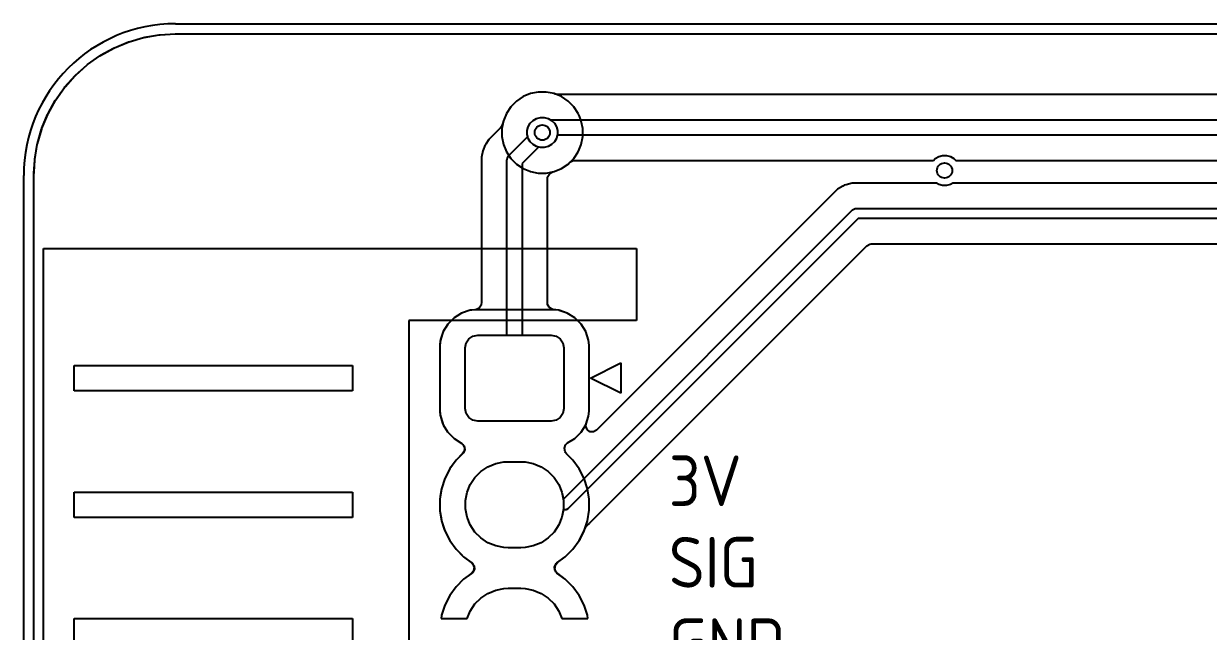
# Model space of a CAD drawing. Header units: millimetres. Extents: x 45 to 545, y -265 to -129.
# Drawn here: x 45 to 68.41, y -141 to -129 of the extents above; entities that cross this region are included whole.
import ezdxf
from ezdxf.enums import TextEntityAlignment as Align

# ---------------------------------------------------------------- set-up
doc = ezdxf.new("R2010")
doc.units = ezdxf.units.MM
for name, color, linetype, true_color in [('B.Cu', 151, 'CONTINUOUS', 0x6fccdb), ('Edge.Cuts', 111, 'CONTINUOUS', 0x81ffbe), ('F.Cu', 241, 'CONTINUOUS', 0xe27299), ('F.Silkscreen', 254, 'CONTINUOUS', 0xdcc8ff)]:
    doc.layers.add(name, color=color, linetype=linetype, true_color=true_color)
doc.styles.add('KICAD', font='isocp.shx')

msp = doc.modelspace()

# ---------------------------------------------------------------- linework, layer by layer
at = {"layer": 'B.Cu', "linetype": 'CONTINUOUS'}
for p, q in [((47.383908, -129.269525), (47.6797, -129.219267)), ((47.6797, -129.219267), (47.693497, -129.217713)), ((47.693497, -129.217713), (47.996527, -129.200695)), ((47.996527, -129.200695), (48.00348, -129.2005)), ((48.00348, -129.2005), (458.435437, -129.2005)), ((46.791762, -129.475078), (47.068956, -129.360261)), ((47.068956, -129.360261), (47.082063, -129.355674)), ((47.082063, -129.355674), (47.370376, -129.272613)), ((47.370376, -129.272613), (47.383908, -129.269525)), ((46.260211, -129.807239), (46.504907, -129.633617)), ((46.504907, -129.633617), (46.516646, -129.62624)), ((46.516646, -129.62624), (46.779263, -129.481098)), ((46.779263, -129.481098), (46.791762, -129.475078)), ((46.025636, -130.015824), (46.249368, -129.815885)), ((46.249368, -129.815885), (46.260211, -129.807239)), ((45.815885, -130.249368), (46.015824, -130.025636)), ((46.015824, -130.025636), (46.025636, -130.015824)), ((45.633617, -130.504907), (45.807239, -130.260211)), ((45.807239, -130.260211), (45.815885, -130.249368)), ((55.016498, -130.380264), (54.870827, -130.440602)), ((55.01651, -130.380261), (55.016498, -130.380264)), ((55.171155, -130.3495), (55.01651, -130.380261)), ((55.171158, -130.3495), (55.171155, -130.3495)), ((55.328842, -130.3495), (55.171158, -130.3495)), ((55.328845, -130.3495), (55.328842, -130.3495)), ((55.483488, -130.38026), (55.328845, -130.3495)), ((55.483493, -130.380262), (55.483488, -130.38026)), ((55.483497, -130.380263), (55.483493, -130.380262)), ((55.507155, -130.390062), (55.483497, -130.380263)), ((55.554604, -130.3995), (55.507155, -130.390062)), ((424.264069, -130.3995), (55.554604, -130.3995)), ((45.481098, -130.779263), (45.62624, -130.516646)), ((45.62624, -130.516646), (45.633617, -130.504907)), ((54.62821, -130.639711), (54.540609, -130.770814)), ((54.628213, -130.639707), (54.62821, -130.639711)), ((54.739707, -130.528213), (54.628213, -130.639707)), ((54.739711, -130.52821), (54.739707, -130.528213)), ((54.870814, -130.440609), (54.739711, -130.52821)), ((54.870827, -130.440602), (54.870814, -130.440609)), ((45.360264, -131.068949), (45.475078, -130.791762)), ((45.475078, -130.791762), (45.481098, -130.779263)), ((54.540602, -130.770827), (54.480264, -130.916498)), ((54.540609, -130.770814), (54.540602, -130.770827)), ((55.067372, -130.911994), (55.135195, -130.872836)), ((55.135195, -130.872836), (55.210842, -130.852567)), ((55.210842, -130.852567), (55.289158, -130.852567)), ((55.289158, -130.852567), (55.364805, -130.872836)), ((55.364805, -130.872836), (55.411854, -130.9)), ((45.272613, -131.370376), (45.355674, -131.082063)), ((45.355674, -131.082063), (45.360264, -131.068949)), ((54.480261, -130.91651), (54.4495, -131.071153)), ((54.4495, -131.071153), (54.4495, -131.228846)), ((54.480264, -130.916498), (54.480261, -130.91651)), ((54.952567, -131.110842), (54.972836, -131.035195)), ((54.972836, -131.035195), (55.011994, -130.967372)), ((55.011994, -130.967372), (55.067372, -130.911994)), ((55.411854, -130.9), (424.2, -130.9)), ((54.4495, -131.228846), (54.480261, -131.383489)), ((54.952567, -131.189158), (54.952567, -131.110842)), ((54.972836, -131.264805), (54.952567, -131.189158)), ((55.011994, -131.332628), (54.972836, -131.264805)), ((55.067372, -131.388006), (55.011994, -131.332628)), ((55.488006, -131.332628), (55.432628, -131.388006)), ((55.527164, -131.264805), (55.488006, -131.332628)), ((55.544528, -131.2), (55.527164, -131.264805)), ((424.137868, -131.2), (55.544528, -131.2)), ((45.219267, -131.6797), (45.269525, -131.383908)), ((45.269525, -131.383908), (45.272613, -131.370376)), ((54.480261, -131.383489), (54.480264, -131.383501)), ((54.480264, -131.383501), (54.540602, -131.529172)), ((54.540602, -131.529172), (54.540609, -131.529185)), ((54.540609, -131.529185), (54.62821, -131.660288)), ((55.135195, -131.427164), (55.067372, -131.388006)), ((55.210842, -131.447433), (55.135195, -131.427164)), ((55.289158, -131.447433), (55.210842, -131.447433)), ((55.364805, -131.427164), (55.289158, -131.447433)), ((55.432628, -131.388006), (55.364805, -131.427164)), ((45.20328, -131.950499), (45.217713, -131.693497)), ((45.217713, -131.693497), (45.219267, -131.6797)), ((54.62821, -131.660288), (54.628213, -131.660292)), ((54.628213, -131.660292), (54.739707, -131.771786)), ((54.739707, -131.771786), (54.739711, -131.771789)), ((54.739711, -131.771789), (54.870814, -131.85939)), ((55.629179, -131.859394), (55.760289, -131.771789)), ((55.760289, -131.771789), (55.795258, -131.73682)), ((55.795258, -131.73682), (55.85658, -131.703334)), ((55.85658, -131.703334), (55.88294, -131.7005)), ((55.88294, -131.7005), (62.978866, -131.7005)), ((62.978866, -131.7005), (63.017372, -131.661994)), ((63.017372, -131.661994), (63.085195, -131.622836)), ((63.085195, -131.622836), (63.160842, -131.602567)), ((63.160842, -131.602567), (63.239158, -131.602567)), ((63.239158, -131.602567), (63.314805, -131.622836)), ((63.314805, -131.622836), (63.382628, -131.661994)), ((63.382628, -131.661994), (63.421134, -131.7005)), ((63.421134, -131.7005), (423.879192, -131.7005)), ((45.2005, -132.00348), (45.200695, -131.996527)), ((45.2005, -152), (45.2005, -132.00348)), ((45.200695, -131.996527), (45.20328, -131.950499)), ((54.870814, -131.85939), (54.870827, -131.859397)), ((54.870827, -131.859397), (55.000697, -131.91319)), ((55.000697, -131.91319), (55.016503, -131.919737)), ((55.016503, -131.919737), (55.171153, -131.950499)), ((55.171153, -131.950499), (55.171156, -131.9505)), ((55.171156, -131.9505), (55.171158, -131.9505)), ((55.171158, -131.9505), (55.328844, -131.9505)), ((55.328844, -131.9505), (55.328845, -131.950499)), ((55.328845, -131.950499), (55.483497, -131.919737)), ((55.483497, -131.919737), (55.629179, -131.859394)), ((61.081282, -132.269481), (60.969478, -132.381286)), ((61.081287, -132.269477), (61.081282, -132.269481)), ((61.191598, -132.20579), (61.081287, -132.269477)), ((61.191599, -132.20579), (61.191598, -132.20579)), ((61.218214, -132.190423), (61.191599, -132.20579)), ((61.256397, -132.180192), (61.218214, -132.190423)), ((61.370943, -132.149499), (61.256397, -132.180192)), ((61.529057, -132.149499), (61.370943, -132.149499)), ((61.536653, -132.149499), (61.529057, -132.149499)), ((61.536669, -132.1495), (61.536653, -132.149499)), ((63.03728, -132.1495), (61.536669, -132.1495)), ((63.085195, -132.177164), (63.03728, -132.1495)), ((63.160842, -132.197433), (63.085195, -132.177164)), ((63.239158, -132.197433), (63.160842, -132.197433)), ((63.314805, -132.177164), (63.239158, -132.197433)), ((63.36272, -132.1495), (63.314805, -132.177164)), ((420.863331, -132.1495), (63.36272, -132.1495)), ((60.969478, -132.381286), (56.320382, -137.030381)), ((55.666093, -138.392484), (61.379289, -132.679289)), ((61.379289, -132.679289), (61.394443, -132.666853)), ((61.394443, -132.666853), (61.430491, -132.651921)), ((61.430491, -132.651921), (61.45, -132.65)), ((61.45, -132.65), (420.95, -132.65)), ((61.491422, -132.85), (55.770711, -138.570711)), ((420.908578, -132.85), (61.491422, -132.85)), ((56.75552, -138.293713), (61.662416, -133.386819)), ((61.662416, -133.386819), (61.723739, -133.353334)), ((61.723739, -133.353334), (61.750097, -133.3505)), ((61.750097, -133.3505), (338.676638, -133.3505)), ((53.506342, -134.807289), (53.382289, -134.931342)), ((53.655663, -134.715187), (53.506342, -134.807289)), ((53.655668, -134.715185), (53.655663, -134.715187)), ((53.8222, -134.660001), (53.655668, -134.715185)), ((53.822203, -134.66), (53.8222, -134.660001)), ((53.924981, -134.649501), (53.822203, -134.66)), ((53.924998, -134.6495), (53.924981, -134.649501)), ((55.47501, -134.6495), (53.924998, -134.6495)), ((55.577795, -134.66), (55.47501, -134.6495)), ((55.577797, -134.660001), (55.577795, -134.66)), ((55.744334, -134.715186), (55.577797, -134.660001)), ((55.893656, -134.807288), (55.744334, -134.715186)), ((56.017712, -134.931344), (55.893656, -134.807288)), ((53.290185, -135.080668), (53.277083, -135.120208)), ((53.290187, -135.080663), (53.290185, -135.080668)), ((53.382289, -134.931342), (53.290187, -135.080663)), ((56.109814, -135.080666), (56.017712, -134.931344)), ((56.164999, -135.247203), (56.109814, -135.080666)), ((53.235, -135.247204), (53.2245, -135.349983)), ((53.235001, -135.247204), (53.235, -135.247204)), ((53.277083, -135.120208), (53.235001, -135.247203)), ((53.235001, -135.247203), (53.235001, -135.247204)), ((53.725, -135.4), (53.74403, -135.304329)), ((53.74403, -135.304329), (53.798223, -135.223223)), ((53.798223, -135.223223), (53.879329, -135.16903)), ((53.879329, -135.16903), (53.975, -135.15)), ((53.975, -135.15), (55.425, -135.15)), ((55.425, -135.15), (55.520671, -135.16903)), ((55.520671, -135.16903), (55.601777, -135.223223)), ((55.601777, -135.223223), (55.65597, -135.304329)), ((55.65597, -135.304329), (55.675, -135.4)), ((56.175499, -135.349992), (56.164999, -135.247203)), ((53.2245, -135.349983), (53.2245, -136.650001)), ((53.725, -136.6), (53.725, -135.4)), ((55.675, -135.4), (55.675, -136.6)), ((56.1755, -136.650009), (56.175499, -135.349992)), ((53.2245, -136.650001), (53.224501, -136.650018)), ((53.224501, -136.650018), (53.235, -136.752796)), ((53.74403, -136.695671), (53.725, -136.6)), ((53.798223, -136.776777), (53.74403, -136.695671)), ((55.65597, -136.695671), (55.601777, -136.776777)), ((55.675, -136.6), (55.65597, -136.695671)), ((56.164999, -136.752797), (56.1755, -136.650009)), ((53.235, -136.752796), (53.235001, -136.752799)), ((53.235001, -136.752799), (53.28037, -136.889711)), ((53.28037, -136.889711), (53.290186, -136.919334)), ((53.290186, -136.919334), (53.377745, -137.061291)), ((53.879329, -136.83097), (53.798223, -136.776777)), ((53.975, -136.85), (53.879329, -136.83097)), ((55.425, -136.85), (53.975, -136.85)), ((55.520671, -136.83097), (55.425, -136.85)), ((55.601777, -136.776777), (55.520671, -136.83097)), ((56.109017, -136.951546), (56.114994, -136.9037)), ((56.133434, -137.01701), (56.109017, -136.951546)), ((56.114994, -136.9037), (56.164999, -136.752797)), ((53.377745, -137.061291), (53.382289, -137.068657)), ((53.382289, -137.068657), (53.506344, -137.192712)), ((53.506344, -137.192712), (53.66112, -137.288178)), ((56.189367, -137.058882), (56.133434, -137.01701)), ((56.259059, -137.063866), (56.189367, -137.058882)), ((56.320382, -137.030381), (56.259059, -137.063866)), ((53.66112, -137.288178), (53.707845, -137.340126)), ((53.719068, -137.409088), (53.691224, -137.473171)), ((53.707845, -137.340126), (53.719068, -137.409088)), ((53.544889, -137.620215), (53.419951, -137.792179)), ((53.683706, -137.481398), (53.544889, -137.620215)), ((53.691224, -137.473171), (53.683706, -137.481398)), ((54.328258, -137.686601), (54.491685, -137.654093)), ((54.491685, -137.654093), (54.575, -137.65)), ((54.575, -137.65), (54.825, -137.65)), ((54.825, -137.65), (54.908315, -137.654093)), ((54.908315, -137.654093), (55.071742, -137.686601)), ((53.419951, -137.792179), (53.323444, -137.981585)), ((53.917941, -137.960766), (54.035766, -137.842941)), ((54.035766, -137.842941), (54.174313, -137.750367)), ((54.174313, -137.750367), (54.328258, -137.686601)), ((55.071742, -137.686601), (55.225687, -137.750367)), ((55.225687, -137.750367), (55.364234, -137.842941)), ((55.364234, -137.842941), (55.482059, -137.960766)), ((53.323444, -137.981585), (53.257753, -138.18376)), ((53.761601, -138.253258), (53.825367, -138.099313)), ((53.825367, -138.099313), (53.917941, -137.960766)), ((55.482059, -137.960766), (55.574633, -138.099313)), ((55.574633, -138.099313), (55.638399, -138.253258)), ((53.233298, -138.338163), (53.2245, -138.393713)), ((53.257753, -138.18376), (53.233298, -138.338163)), ((53.729093, -138.416685), (53.761601, -138.253258)), ((55.638399, -138.253258), (55.666093, -138.392484)), ((56.190729, -138.858504), (56.75552, -138.293713)), ((53.2245, -138.393713), (53.2245, -138.606287)), ((53.729093, -138.583315), (53.729093, -138.416685)), ((53.761601, -138.746742), (53.729093, -138.583315)), ((55.667588, -138.6), (55.638399, -138.746742)), ((55.7, -138.6), (55.667588, -138.6)), ((55.719509, -138.598079), (55.7, -138.6)), ((55.755557, -138.583147), (55.719509, -138.598079)), ((55.770711, -138.570711), (55.755557, -138.583147)), ((53.2245, -138.606287), (53.226878, -138.621298)), ((53.226878, -138.621298), (53.248257, -138.756286)), ((53.248257, -138.756286), (53.257754, -138.816243)), ((53.257754, -138.816243), (53.323441, -139.018407)), ((53.825367, -138.900687), (53.761601, -138.746742)), ((55.638399, -138.746742), (55.574633, -138.900687)), ((53.323441, -139.018407), (53.323444, -139.018414)), ((53.323444, -139.018414), (53.419951, -139.20782)), ((53.917941, -139.039234), (53.825367, -138.900687)), ((54.035766, -139.157059), (53.917941, -139.039234)), ((55.482059, -139.039234), (55.364234, -139.157059)), ((55.574633, -138.900687), (55.482059, -139.039234)), ((55.980051, -139.207816), (56.076557, -139.018412)), ((56.076557, -139.018412), (56.089368, -138.978982)), ((56.089368, -138.978982), (56.119619, -138.929616)), ((56.119619, -138.929616), (56.143536, -138.9057)), ((56.143536, -138.9057), (56.18052, -138.868716)), ((56.18052, -138.868715), (56.190722, -138.858514)), ((56.18052, -138.868716), (56.18052, -138.868715)), ((56.190722, -138.858514), (56.190729, -138.858504)), ((53.419951, -139.20782), (53.54489, -139.379786)), ((54.174313, -139.249633), (54.035766, -139.157059)), ((54.328258, -139.313399), (54.174313, -139.249633)), ((55.225687, -139.249633), (55.071742, -139.313399)), ((55.364234, -139.157059), (55.225687, -139.249633)), ((55.855109, -139.379786), (55.980048, -139.20782)), ((55.980047, -139.20782), (55.980051, -139.207816)), ((55.980048, -139.20782), (55.980047, -139.20782)), ((53.54489, -139.379786), (53.695209, -139.530105)), ((53.695209, -139.530105), (53.695214, -139.530109)), ((53.695214, -139.530109), (53.860218, -139.649991)), ((54.491685, -139.345907), (54.328258, -139.313399)), ((54.575, -139.35), (54.491685, -139.345907)), ((54.825, -139.35), (54.575, -139.35)), ((54.908315, -139.345907), (54.825, -139.35)), ((55.071742, -139.313399), (54.908315, -139.345907)), ((55.539776, -139.649994), (55.704792, -139.530104)), ((55.704792, -139.530104), (55.855104, -139.379792)), ((55.855104, -139.379792), (55.855106, -139.379788)), ((55.855106, -139.379788), (55.855109, -139.379786)), ((53.860218, -139.649991), (53.902884, -139.70532)), ((53.902884, -139.70532), (53.908863, -139.774934)), ((55.491136, -139.725684), (55.523741, -139.663889)), ((55.497115, -139.795297), (55.491136, -139.725684)), ((55.523741, -139.663889), (55.539776, -139.649994)), ((53.695535, -139.970276), (53.545276, -140.120535)), ((53.69554, -139.970272), (53.695535, -139.970276)), ((53.860218, -139.850627), (53.69554, -139.970272)), ((53.876258, -139.836729), (53.860218, -139.850627)), ((53.908863, -139.774934), (53.876258, -139.836729)), ((55.539781, -139.850627), (55.497115, -139.795297)), ((55.704459, -139.970272), (55.539781, -139.850627)), ((55.704464, -139.970276), (55.704459, -139.970272)), ((55.854723, -140.120535), (55.704464, -139.970276)), ((53.545272, -140.12054), (53.420379, -140.292442)), ((53.545276, -140.120535), (53.545272, -140.12054)), ((54.174313, -140.250367), (54.328258, -140.186601)), ((54.328258, -140.186601), (54.491685, -140.154093)), ((54.491685, -140.154093), (54.575, -140.15)), ((54.575, -140.15), (54.825, -140.15)), ((54.825, -140.15), (54.908315, -140.154093)), ((54.908315, -140.154093), (55.071742, -140.186601)), ((55.071742, -140.186601), (55.225687, -140.250367)), ((55.854727, -140.12054), (55.854723, -140.120535)), ((55.97962, -140.292442), (55.854727, -140.12054)), ((53.420379, -140.292442), (53.323904, -140.481782)), ((53.825367, -140.599313), (53.917941, -140.460766)), ((53.917941, -140.460766), (54.035766, -140.342941)), ((54.035766, -140.342941), (54.174313, -140.250367)), ((55.225687, -140.250367), (55.364234, -140.342941)), ((55.364234, -140.342941), (55.482059, -140.460766)), ((55.482059, -140.460766), (55.574633, -140.599313)), ((56.076095, -140.481782), (55.97962, -140.292442)), ((53.258242, -140.683873), (53.247769, -140.75)), ((53.323904, -140.481782), (53.258242, -140.68387)), ((53.258242, -140.68387), (53.258242, -140.683873)), ((53.762951, -140.75), (53.825367, -140.599313)), ((55.574633, -140.599313), (55.637049, -140.75)), ((56.141757, -140.68387), (56.076095, -140.481782)), ((56.141757, -140.683873), (56.141757, -140.68387)), ((56.152231, -140.75), (56.141757, -140.683873)), ((53.247769, -140.75), (53.762951, -140.75)), ((55.637049, -140.75), (56.152231, -140.75))]:
    msp.add_line(p, q, dxfattribs=at)
at = {"layer": 'B.Cu'}
for centre in [(55.25, -131.15), (63.2, -131.9)]:
    msp.add_circle(centre, 0.15, dxfattribs=at)
at = {"layer": 'Edge.Cuts', "linetype": 'CONTINUOUS'}
for p, q in [((48, -129), (461.396, -129.000001)), ((45, -260.475), (45, -132))]:
    msp.add_line(p, q, dxfattribs=at)
at = {"layer": 'Edge.Cuts'}
msp.add_arc((48, -132), 3, 90, 180, dxfattribs=at)
at = {"layer": 'F.Cu', "linetype": 'CONTINUOUS'}
for p, q in [((47.387324, -129.268944), (47.676287, -129.219846)), ((47.676287, -129.219846), (47.683135, -129.21888)), ((47.683135, -129.21888), (47.690065, -129.218099)), ((47.690065, -129.218099), (47.696933, -129.21752)), ((47.696933, -129.21752), (47.994863, -129.200788)), ((47.994863, -129.200788), (47.998238, -129.200647)), ((47.998238, -129.200647), (48.001772, -129.200547)), ((48.001772, -129.200547), (48.005209, -129.2005)), ((48.005209, -129.2005), (458.417607, -129.2005)), ((46.794963, -129.473751), (47.065754, -129.361586)), ((47.065754, -129.361586), (47.072225, -129.359117)), ((47.072225, -129.359117), (47.072807, -129.358913)), ((47.072807, -129.358913), (47.078785, -129.356821)), ((47.078785, -129.356821), (47.085384, -129.354717)), ((47.085384, -129.354717), (47.36706, -129.273568)), ((47.36706, -129.273568), (47.373756, -129.271841)), ((47.373756, -129.271841), (47.380531, -129.270295)), ((47.380531, -129.270295), (47.387324, -129.268944)), ((46.263035, -129.805234), (46.502069, -129.63563)), ((46.502069, -129.63563), (46.507835, -129.631777)), ((46.507835, -129.631777), (46.510957, -129.629815)), ((46.510957, -129.629815), (46.513699, -129.628091)), ((46.513699, -129.628091), (46.519672, -129.624567)), ((46.519672, -129.624567), (46.77625, -129.482762)), ((46.77625, -129.482762), (46.782359, -129.479606)), ((46.782359, -129.479606), (46.788661, -129.476571)), ((46.788661, -129.476571), (46.794963, -129.473751)), ((46.028203, -130.013529), (46.246802, -129.818178)), ((46.246802, -129.818178), (46.252064, -129.813734)), ((46.252064, -129.813734), (46.257532, -129.809375)), ((46.257532, -129.809375), (46.263035, -129.805234)), ((45.818178, -130.246802), (46.013529, -130.028203)), ((46.013529, -130.028203), (46.018282, -130.023178)), ((46.018282, -130.023178), (46.023185, -130.018274)), ((46.023185, -130.018274), (46.028203, -130.013529)), ((45.635634, -130.502064), (45.722057, -130.380263)), ((45.722057, -130.380263), (45.805234, -130.263035)), ((45.805234, -130.263035), (45.809375, -130.257532)), ((45.809375, -130.257532), (45.813734, -130.252064)), ((45.813734, -130.252064), (45.818178, -130.246802)), ((55.016496, -130.380264), (54.870833, -130.440598)), ((55.016527, -130.380257), (55.016496, -130.380264)), ((55.171153, -130.3495), (55.016527, -130.380257)), ((55.171155, -130.3495), (55.171153, -130.3495)), ((55.171158, -130.3495), (55.171155, -130.3495)), ((55.328842, -130.3495), (55.171158, -130.3495)), ((55.328845, -130.3495), (55.328842, -130.3495)), ((55.328847, -130.3495), (55.328845, -130.3495)), ((55.483471, -130.380257), (55.328847, -130.3495)), ((55.483502, -130.380264), (55.483471, -130.380257)), ((55.629165, -130.440598), (55.483502, -130.380264)), ((45.482762, -130.77625), (45.624567, -130.519672)), ((45.624567, -130.519672), (45.628099, -130.513687)), ((45.628099, -130.513687), (45.631777, -130.507835)), ((45.631777, -130.507835), (45.635634, -130.502064)), ((54.628211, -130.639708), (54.540613, -130.770807)), ((54.628212, -130.639707), (54.628211, -130.639708)), ((54.628217, -130.639701), (54.628212, -130.639707)), ((54.739701, -130.528217), (54.628217, -130.639701)), ((54.739707, -130.528212), (54.739701, -130.528217)), ((54.739708, -130.528211), (54.739707, -130.528212)), ((54.870807, -130.440613), (54.739708, -130.528211)), ((54.870824, -130.440603), (54.870807, -130.440613)), ((54.870833, -130.440598), (54.870824, -130.440603)), ((55.629172, -130.440602), (55.629165, -130.440598)), ((55.629185, -130.440609), (55.629172, -130.440602)), ((55.62919, -130.440612), (55.629185, -130.440609)), ((55.629191, -130.440613), (55.62919, -130.440612)), ((55.76029, -130.528211), (55.629191, -130.440613)), ((55.760291, -130.528212), (55.76029, -130.528211)), ((55.760297, -130.528217), (55.760291, -130.528212)), ((55.871781, -130.639701), (55.760297, -130.528217)), ((55.871786, -130.639707), (55.871781, -130.639701)), ((55.871789, -130.639711), (55.871786, -130.639707)), ((55.95939, -130.770814), (55.871789, -130.639711)), ((45.361579, -131.065772), (45.473751, -130.794963)), ((45.473751, -130.794963), (45.476579, -130.788645)), ((45.476579, -130.788645), (45.479606, -130.782359)), ((45.479606, -130.782359), (45.482762, -130.77625)), ((54.540599, -130.770832), (54.480272, -130.916475)), ((54.5406, -130.770829), (54.540599, -130.770832)), ((54.540613, -130.770807), (54.5406, -130.770829)), ((55.067372, -130.911994), (55.135195, -130.872836)), ((55.135195, -130.872836), (55.210842, -130.852567)), ((55.210842, -130.852567), (55.289158, -130.852567)), ((55.289158, -130.852567), (55.364805, -130.872836)), ((55.364805, -130.872836), (55.432628, -130.911994)), ((55.959397, -130.770827), (55.95939, -130.770814)), ((55.982236, -130.825966), (55.959397, -130.770827)), ((56.019737, -130.916503), (55.982236, -130.825966)), ((45.273568, -131.36706), (45.354719, -131.085376)), ((45.354719, -131.085376), (45.356816, -131.078798)), ((45.356816, -131.078798), (45.359125, -131.072202)), ((45.359125, -131.072202), (45.361579, -131.065772)), ((54.421096, -131.058957), (54.194721, -131.285333)), ((54.443289, -131.028751), (54.421096, -131.058957)), ((54.458656, -130.999374), (54.443289, -131.028751)), ((54.470398, -130.966091), (54.458656, -130.999374)), ((54.480259, -130.916513), (54.470398, -130.966091)), ((54.480264, -130.916499), (54.480259, -130.916513)), ((54.480272, -130.916475), (54.480264, -130.916499)), ((54.952567, -131.110842), (54.972836, -131.035195)), ((54.972836, -131.035195), (55.011994, -130.967372)), ((55.011994, -130.967372), (55.067372, -130.911994)), ((55.432628, -130.911994), (55.488006, -130.967372)), ((55.488006, -130.967372), (55.527164, -131.035195)), ((55.527164, -131.035195), (55.547433, -131.110842)), ((56.019737, -130.916505), (56.019737, -130.916503)), ((56.020901, -130.922327), (56.019737, -130.916505)), ((56.020917, -130.922441), (56.020901, -130.922327)), ((56.050065, -131.068972), (56.020917, -130.922441)), ((56.0505, -131.070973), (56.050065, -131.068972)), ((56.0505, -131.071155), (56.0505, -131.070973)), ((56.0505, -131.071158), (56.0505, -131.071155)), ((56.0505, -131.228842), (56.0505, -131.071158)), ((54.194719, -131.285336), (54.133437, -131.37705)), ((54.194721, -131.285333), (54.194719, -131.285336)), ((54.593934, -131.593934), (54.962317, -131.22555)), ((54.952567, -131.189158), (54.952567, -131.110842)), ((54.962317, -131.22555), (54.952567, -131.189158)), ((55.488006, -131.332628), (55.432628, -131.388006)), ((55.527164, -131.264805), (55.488006, -131.332628)), ((55.547433, -131.189158), (55.527164, -131.264805)), ((55.547433, -131.110842), (55.547433, -131.189158)), ((56.019737, -131.383497), (56.0505, -131.228842)), ((45.219846, -131.676287), (45.268944, -131.387324)), ((45.268944, -131.387324), (45.270297, -131.380524)), ((45.270297, -131.380524), (45.271843, -131.373752)), ((45.271843, -131.373752), (45.273568, -131.36706)), ((54.074493, -131.510273), (54.0495, -131.635923)), ((54.074495, -131.510265), (54.074493, -131.510273)), ((54.074502, -131.510245), (54.074495, -131.510265)), ((54.123531, -131.391878), (54.074502, -131.510245)), ((54.126569, -131.387332), (54.123531, -131.391878)), ((54.129129, -131.383501), (54.126569, -131.387332)), ((54.131143, -131.380487), (54.129129, -131.383501)), ((54.133438, -131.377051), (54.131143, -131.380487)), ((54.133437, -131.37705), (54.133438, -131.377051)), ((55.174449, -131.437682), (54.85, -131.762132)), ((55.210842, -131.447433), (55.174449, -131.437682)), ((55.289158, -131.447433), (55.210842, -131.447433)), ((55.364805, -131.427164), (55.289158, -131.447433)), ((55.432628, -131.388006), (55.364805, -131.427164)), ((55.871789, -131.660289), (55.959394, -131.529179)), ((55.959394, -131.529179), (55.97694, -131.486819)), ((55.97694, -131.486819), (56.019736, -131.3835)), ((56.019736, -131.3835), (56.019737, -131.383497)), ((45.204637, -131.926337), (45.217519, -131.696935)), ((45.217519, -131.696935), (45.218099, -131.690065)), ((45.218099, -131.690065), (45.21888, -131.683135)), ((45.21888, -131.683135), (45.219846, -131.676287)), ((54.0495, -131.635923), (54.0495, -134.50767)), ((54.55, -131.7), (54.552882, -131.670736)), ((54.55, -135.15), (54.55, -131.7)), ((54.552882, -131.670736), (54.572723, -131.622836)), ((54.572723, -131.622836), (54.575279, -131.616665)), ((54.575279, -131.616665), (54.593934, -131.593934)), ((54.85, -131.762132), (54.85, -135.15)), ((55.629179, -131.859394), (55.760289, -131.771789)), ((55.760289, -131.771789), (55.871789, -131.660289)), ((45.2005, -132.005208), (45.200548, -132.001762)), ((45.2005, -151.876), (45.2005, -132.005208)), ((45.200548, -132.001762), (45.200549, -132.001726)), ((45.200549, -132.001726), (45.200647, -131.998235)), ((45.200647, -131.998235), (45.200788, -131.994869)), ((45.200788, -131.994869), (45.204637, -131.926337)), ((55.3505, -132.065784), (55.355523, -132.030848)), ((55.355523, -132.030848), (55.356549, -132.027356)), ((55.356549, -132.027356), (55.359927, -132.015849)), ((55.359927, -132.015849), (55.3977, -131.957074)), ((55.3977, -131.957074), (55.403252, -131.952263)), ((55.403252, -131.952263), (55.460264, -131.924357)), ((55.460264, -131.924357), (55.483497, -131.919737)), ((55.483497, -131.919737), (55.629179, -131.859394)), ((55.3505, -134.512168), (55.3505, -132.065784)), ((54.000944, -134.617554), (53.946094, -134.645023)), ((54.002319, -134.616362), (54.000944, -134.617554)), ((54.04007, -134.557612), (54.002319, -134.616362)), ((54.044475, -134.542614), (54.04007, -134.557612)), ((54.0495, -134.50767), (54.044475, -134.542614)), ((55.353332, -134.538521), (55.3505, -134.512168)), ((55.354977, -134.546083), (55.353332, -134.538521)), ((55.382457, -134.600958), (55.354977, -134.546083)), ((55.383644, -134.602327), (55.382457, -134.600958)), ((55.44239, -134.64007), (55.383644, -134.602327)), ((53.50634, -134.80729), (53.38229, -134.93134)), ((53.560257, -134.774034), (53.50634, -134.80729)), ((53.655663, -134.715187), (53.560257, -134.774034)), ((53.655665, -134.715186), (53.655663, -134.715187)), ((53.655667, -134.715185), (53.655665, -134.715186)), ((53.822032, -134.660056), (53.655667, -134.715185)), ((53.822193, -134.660001), (53.822032, -134.660056)), ((53.822197, -134.660001), (53.822193, -134.660001)), ((53.822201, -134.66), (53.822197, -134.660001)), ((53.822203, -134.66), (53.822201, -134.66)), ((53.855258, -134.656623), (53.822203, -134.66)), ((53.91906, -134.650105), (53.855258, -134.656623)), ((53.932831, -134.64791), (53.91906, -134.650105)), ((53.946094, -134.645023), (53.932831, -134.64791)), ((55.456296, -134.644154), (55.44239, -134.64007)), ((55.491237, -134.649179), (55.456296, -134.644154)), ((55.506067, -134.649179), (55.491237, -134.649179)), ((55.517485, -134.653838), (55.506067, -134.649179)), ((55.577796, -134.659999), (55.517485, -134.653838)), ((55.583439, -134.661639), (55.577796, -134.659999)), ((55.586265, -134.662807), (55.583439, -134.661639)), ((55.744334, -134.715186), (55.586265, -134.662807)), ((55.893656, -134.807288), (55.744334, -134.715186)), ((56.017712, -134.931344), (55.893656, -134.807288)), ((53.290184, -135.080668), (53.278054, -135.117277)), ((53.299843, -135.065009), (53.290184, -135.080668)), ((53.34177, -134.997033), (53.299843, -135.065009)), ((53.38229, -134.93134), (53.34177, -134.997033)), ((56.109814, -135.080666), (56.017712, -134.931344)), ((56.164999, -135.247203), (56.109814, -135.080666)), ((53.234359, -135.253476), (53.2245, -135.349973)), ((53.234542, -135.249881), (53.234359, -135.253476)), ((53.235365, -135.24363), (53.234542, -135.249881)), ((53.236852, -135.229066), (53.235365, -135.24363)), ((53.245298, -135.216123), (53.236852, -135.229066)), ((53.278053, -135.117279), (53.245298, -135.216123)), ((53.278054, -135.117277), (53.278053, -135.117279)), ((53.725, -135.4), (53.74403, -135.304329)), ((53.74403, -135.304329), (53.798223, -135.223223)), ((53.798223, -135.223223), (53.879329, -135.16903)), ((53.879329, -135.16903), (53.975, -135.15)), ((53.975, -135.15), (54.55, -135.15)), ((54.85, -135.15), (55.425, -135.15)), ((55.425, -135.15), (55.520671, -135.16903)), ((55.520671, -135.16903), (55.601777, -135.223223)), ((55.601777, -135.223223), (55.65597, -135.304329)), ((55.65597, -135.304329), (55.675, -135.4)), ((56.175499, -135.349992), (56.164999, -135.247203)), ((53.2245, -135.349973), (53.2245, -135.349981)), ((53.2245, -135.349981), (53.2245, -135.349983)), ((53.2245, -135.349983), (53.2245, -136.650001)), ((53.725, -136.6), (53.725, -135.4)), ((55.675, -135.4), (55.675, -136.6)), ((56.1755, -136.650009), (56.175499, -135.349992)), ((53.2245, -136.650001), (53.224501, -136.650018)), ((53.224501, -136.650018), (53.233912, -136.742147)), ((53.74403, -136.695671), (53.725, -136.6)), ((53.798223, -136.776777), (53.74403, -136.695671)), ((55.65597, -136.695671), (55.601777, -136.776777)), ((55.675, -136.6), (55.65597, -136.695671)), ((56.164999, -136.752797), (56.1755, -136.650009)), ((53.233912, -136.742147), (53.235, -136.752796)), ((53.235, -136.752796), (53.235003, -136.752804)), ((53.235003, -136.752804), (53.23507, -136.753007)), ((53.23507, -136.753007), (53.281562, -136.893312)), ((53.281562, -136.893312), (53.290183, -136.919327)), ((53.290183, -136.919327), (53.290185, -136.919331)), ((53.290185, -136.919331), (53.290186, -136.919334)), ((53.290186, -136.919334), (53.378479, -137.062481)), ((53.879329, -136.83097), (53.798223, -136.776777)), ((53.975, -136.85), (53.879329, -136.83097)), ((55.425, -136.85), (53.975, -136.85)), ((55.520671, -136.83097), (55.425, -136.85)), ((55.601777, -136.776777), (55.520671, -136.83097)), ((56.017712, -137.068656), (56.109814, -136.919334)), ((56.109814, -136.919334), (56.164999, -136.752797)), ((53.378479, -137.062481), (53.382289, -137.068657)), ((53.382289, -137.068657), (53.506344, -137.192712)), ((53.506344, -137.192712), (53.600298, -137.250663)), ((55.750531, -137.280991), (55.893656, -137.192712)), ((55.893656, -137.192712), (56.017712, -137.068656)), ((53.600298, -137.250663), (53.645945, -137.278818)), ((53.645945, -137.278818), (53.67304, -137.301431)), ((53.67304, -137.301431), (53.682322, -137.31175)), ((53.682322, -137.31175), (53.712521, -137.374756)), ((53.712521, -137.374756), (53.703861, -137.444087)), ((55.686246, -137.385297), (55.71066, -137.319836)), ((55.701097, -137.453567), (55.686246, -137.385297)), ((55.71066, -137.319836), (55.716367, -137.312212)), ((55.716367, -137.312212), (55.750531, -137.280991)), ((53.544886, -137.620218), (53.450601, -137.749992)), ((53.674021, -137.491083), (53.544886, -137.620218)), ((53.700065, -137.452823), (53.674021, -137.491083)), ((53.703857, -137.444097), (53.700065, -137.452823)), ((53.703861, -137.444087), (53.703857, -137.444097)), ((54.328258, -137.686601), (54.491685, -137.654093)), ((54.491685, -137.654093), (54.575, -137.65)), ((54.575, -137.65), (54.825, -137.65)), ((54.825, -137.65), (54.908315, -137.654093)), ((54.908315, -137.654093), (55.071742, -137.686601)), ((55.707752, -137.465755), (55.701097, -137.453567)), ((55.728901, -137.494005), (55.707752, -137.465755)), ((55.855112, -137.620216), (55.728901, -137.494005)), ((55.980052, -137.792183), (55.855112, -137.620216)), ((53.419949, -137.792182), (53.323445, -137.98158)), ((53.423242, -137.78765), (53.419949, -137.792182)), ((53.450601, -137.749992), (53.423242, -137.78765)), ((53.917941, -137.960766), (54.035766, -137.842941)), ((54.035766, -137.842941), (54.174313, -137.750367)), ((54.174313, -137.750367), (54.328258, -137.686601)), ((55.071742, -137.686601), (55.225687, -137.750367)), ((55.225687, -137.750367), (55.364234, -137.842941)), ((55.364234, -137.842941), (55.482059, -137.960766)), ((55.980197, -137.792471), (55.980052, -137.792183)), ((56.076557, -137.981588), (55.980197, -137.792471)), ((53.323445, -137.98158), (53.257752, -138.183759)), ((53.761601, -138.253258), (53.825367, -138.099313)), ((53.825367, -138.099313), (53.917941, -137.960766)), ((55.482059, -137.960766), (55.574633, -138.099313)), ((55.574633, -138.099313), (55.638399, -138.253258)), ((56.142246, -138.183757), (56.076557, -137.981588)), ((53.237688, -138.310448), (53.2245, -138.393713)), ((53.257752, -138.18376), (53.237688, -138.310447)), ((53.237688, -138.310447), (53.237688, -138.310448)), ((53.257752, -138.183759), (53.257752, -138.18376)), ((53.729093, -138.416685), (53.761601, -138.253258)), ((55.638399, -138.253258), (55.670907, -138.416685)), ((56.1755, -138.393713), (56.142246, -138.183757)), ((53.2245, -138.393713), (53.2245, -138.606287)), ((53.729093, -138.583315), (53.729093, -138.416685)), ((53.761601, -138.746742), (53.729093, -138.583315)), ((55.670907, -138.583315), (55.638399, -138.746742)), ((55.670907, -138.416685), (55.670907, -138.583315)), ((56.1755, -138.606287), (56.1755, -138.393713)), ((53.2245, -138.606287), (53.226878, -138.621301)), ((53.226878, -138.621301), (53.226878, -138.621302)), ((53.226878, -138.621302), (53.257447, -138.814316)), ((53.257447, -138.814316), (53.257448, -138.814316)), ((53.257448, -138.814316), (53.257754, -138.816244)), ((53.257754, -138.816244), (53.312039, -138.983316)), ((53.825367, -138.900687), (53.761601, -138.746742)), ((55.638399, -138.746742), (55.574633, -138.900687)), ((56.076557, -139.018412), (56.142246, -138.816243)), ((56.142246, -138.816243), (56.1755, -138.606287)), ((53.312039, -138.983316), (53.323442, -139.01841)), ((53.323442, -139.01841), (53.323443, -139.018412)), ((53.323443, -139.018412), (53.412803, -139.193793)), ((53.917941, -139.039234), (53.825367, -138.900687)), ((54.035766, -139.157059), (53.917941, -139.039234)), ((55.482059, -139.039234), (55.364234, -139.157059)), ((55.574633, -138.900687), (55.482059, -139.039234)), ((56.00873, -139.151529), (56.076557, -139.018412)), ((53.412803, -139.193793), (53.419951, -139.20782)), ((53.419951, -139.20782), (53.54489, -139.379786)), ((54.174313, -139.249633), (54.035766, -139.157059)), ((54.328258, -139.313399), (54.174313, -139.249633)), ((55.225687, -139.249633), (55.071742, -139.313399)), ((55.364234, -139.157059), (55.225687, -139.249633)), ((55.855109, -139.379786), (55.980048, -139.20782)), ((55.980047, -139.20782), (55.980051, -139.207816)), ((55.980048, -139.20782), (55.980047, -139.20782)), ((55.980051, -139.207816), (55.980053, -139.20781)), ((55.980053, -139.20781), (56.000445, -139.179744)), ((56.000445, -139.179744), (56.00873, -139.151529)), ((53.54489, -139.379786), (53.636581, -139.471477)), ((53.636581, -139.471477), (53.69521, -139.530106)), ((53.69521, -139.530106), (53.695212, -139.530108)), ((53.695212, -139.530108), (53.695219, -139.530113)), ((53.695219, -139.530113), (53.845794, -139.639512)), ((54.491685, -139.345907), (54.328258, -139.313399)), ((54.575, -139.35), (54.491685, -139.345907)), ((54.825, -139.35), (54.575, -139.35)), ((54.908315, -139.345907), (54.825, -139.35)), ((55.071742, -139.313399), (54.908315, -139.345907)), ((55.548988, -139.6433), (55.704792, -139.530104)), ((55.704792, -139.530104), (55.854344, -139.380551)), ((55.854344, -139.380551), (55.855066, -139.379843)), ((55.855066, -139.379843), (55.855107, -139.379786)), ((55.855107, -139.379786), (55.855109, -139.379786)), ((53.845794, -139.639512), (53.8711, -139.664103)), ((53.8711, -139.664103), (53.879575, -139.675094)), ((53.879575, -139.675094), (53.904928, -139.740199)), ((53.904928, -139.740199), (53.891058, -139.808678)), ((55.49507, -139.760408), (55.508939, -139.691942)), ((55.520419, -139.825517), (55.49507, -139.760408)), ((55.508939, -139.691942), (55.511108, -139.687831)), ((55.511108, -139.687831), (55.512201, -139.685758)), ((55.512201, -139.685758), (55.548988, -139.6433)), ((53.695526, -139.970283), (53.545281, -140.120528)), ((53.695534, -139.970276), (53.695526, -139.970283)), ((53.851009, -139.857317), (53.695534, -139.970276)), ((53.887792, -139.814868), (53.851009, -139.857317)), ((53.891053, -139.808688), (53.887792, -139.814868)), ((53.891058, -139.808678), (53.891053, -139.808688)), ((55.528895, -139.836509), (55.520419, -139.825517)), ((55.554206, -139.861107), (55.528895, -139.836509)), ((55.704453, -139.970267), (55.554206, -139.861107)), ((55.70446, -139.970272), (55.704453, -139.970267)), ((55.704462, -139.970274), (55.70446, -139.970272)), ((55.704472, -139.970283), (55.704462, -139.970274)), ((55.854717, -140.120528), (55.704472, -139.970283)), ((53.545259, -140.120557), (53.420381, -140.292438)), ((53.545281, -140.120528), (53.545259, -140.120557)), ((54.174313, -140.250367), (54.328258, -140.186601)), ((54.328258, -140.186601), (54.491685, -140.154093)), ((54.491685, -140.154093), (54.575, -140.15)), ((54.575, -140.15), (54.825, -140.15)), ((54.825, -140.15), (54.908315, -140.154093)), ((54.908315, -140.154093), (55.071742, -140.186601)), ((55.071742, -140.186601), (55.225687, -140.250367)), ((55.85472, -140.120532), (55.854717, -140.120528)), ((55.854723, -140.120535), (55.85472, -140.120532)), ((55.854727, -140.12054), (55.854723, -140.120535)), ((55.97962, -140.292442), (55.854727, -140.12054)), ((53.420381, -140.292438), (53.323903, -140.481784)), ((53.825367, -140.599313), (53.917941, -140.460766)), ((53.917941, -140.460766), (54.035766, -140.342941)), ((54.035766, -140.342941), (54.174313, -140.250367)), ((55.225687, -140.250367), (55.364234, -140.342941)), ((55.364234, -140.342941), (55.482059, -140.460766)), ((55.482059, -140.460766), (55.574633, -140.599313)), ((56.076095, -140.481782), (55.97962, -140.292442)), ((53.256716, -140.693506), (53.247769, -140.75)), ((53.258242, -140.683866), (53.256716, -140.693506)), ((53.323903, -140.481784), (53.258242, -140.683866)), ((53.762951, -140.75), (53.825367, -140.599313)), ((55.574633, -140.599313), (55.637049, -140.75)), ((56.107864, -140.579558), (56.076095, -140.481782)), ((56.134095, -140.66029), (56.107864, -140.579558)), ((56.141757, -140.68387), (56.134095, -140.66029)), ((56.141757, -140.683873), (56.141757, -140.68387)), ((56.152231, -140.75), (56.141757, -140.683873)), ((53.247769, -140.75), (53.762951, -140.75)), ((55.637049, -140.75), (56.152231, -140.75))]:
    msp.add_line(p, q, dxfattribs=at)
at = {"layer": 'F.Cu'}
for centre in [(55.25, -131.15), (63.2, -131.9)]:
    msp.add_circle(centre, 0.15, dxfattribs=at)
at = {"layer": 'F.Silkscreen', "linetype": 'CONTINUOUS'}
for p, q in [((45.39, -133.44), (57.11, -133.44)), ((45.39, -142.25), (45.39, -133.44)), ((57.11, -133.44), (57.11, -134.86)), ((52.61, -134.86), (52.61, -142.25)), ((57.11, -134.86), (52.61, -134.86)), ((46, -135.75), (51.5, -135.75)), ((46, -136.25), (46, -135.75)), ((51.5, -135.75), (51.5, -136.25)), ((56.2, -136), (56.8, -135.7)), ((56.8, -135.7), (56.8, -136.3)), ((56.8, -136.3), (56.2, -136)), ((51.5, -136.25), (46, -136.25)), ((46, -138.25), (51.5, -138.25)), ((46, -138.75), (46, -138.25)), ((51.5, -138.25), (51.5, -138.75)), ((51.5, -138.75), (46, -138.75)), ((46, -140.75), (51.5, -140.75)), ((46, -141.25), (46, -140.75)), ((51.5, -140.75), (51.5, -141.25))]:
    msp.add_line(p, q, dxfattribs=at)

# ---------------------------------------------------------------- texts
at = {"layer": 'F.Silkscreen', "style": 'KICAD'}
for s, p in [('3V', (57.75, -138.82689)), ('SIG', (57.75, -140.436834)), ('GND', (57.75, -142.046778))]:
    msp.add_text(s, height=1, dxfattribs=at).set_placement(p, align=Align.BOTTOM_LEFT)

doc.saveas('drawing.dxf')
